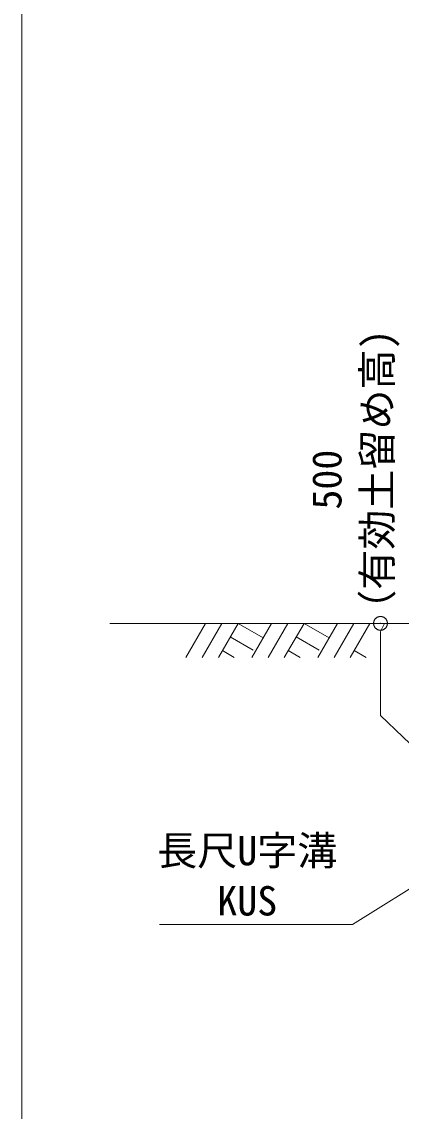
# Model space of a CAD drawing. Units: millimetres at full size, sheet at 1:40; details may follow other scales. Extents: x 206103 to 244503, y 883348 to 903496.
# Drawn here: x 211303 to 211855, y 897150 to 898736 of the extents above; entities that cross this region are included whole.
import ezdxf
from ezdxf.enums import TextEntityAlignment as Align

# ---------------------------------------------------------------- set-up
doc = ezdxf.new("R2010")
doc.units = ezdxf.units.MM
doc.header["$LTSCALE"] = 40
doc.header["$PDMODE"] = 32
doc.header["$PDSIZE"] = 20
doc.linetypes.add('USER1', pattern=[28.575, 19.05, -3.175, 3.175, -3.175])
for name, color, linetype, lineweight in [('0_2', 7, 'Continuous', 20), ('図枠', 5, 'Continuous', 13), ('寸法線', 7, 'Continuous', 13), ('引出線', 4, 'Continuous', 13), ('本体', 2, 'Continuous', 13), ('補助線', 8, 'USER1', 13), ('ﾊｯﾁﾝｸﾞ', 7, 'Continuous', 5)]:
    doc.layers.add(name, color=color, linetype=linetype, lineweight=lineweight)
doc.styles.add('ＭＳ ゴシック', font='')
doc.styles.get('ＭＳ ゴシック').set_extended_font_data('MS Gothic')

msp = doc.modelspace()

# ---------------------------------------------------------------- linework, layer by layer
at = {"layer": '0_2'}
msp.add_line((211831.21, 897860.37), (211431.21, 897860.37), dxfattribs=at)
at = {"layer": '図枠'}
msp.add_line((211303.21, 903148.33), (211303.21, 883448.33), dxfattribs=at)
at = {"layer": '引出線'}
msp.add_lwpolyline([(211904.51, 897496.57), (211784.3, 897422.29), (211503.46, 897422.29)], dxfattribs=at)
at = {"layer": '本体'}
for p, q in [((211825.21, 897848.37), (211831.21, 897860.37)), ((211831.21, 897860.37), (211885.21, 897860.37)), ((211825.21, 897848.37), (211825.21, 897726.37)), ((211825.21, 897726.37), (211894.71, 897659.37))]:
    msp.add_line(p, q, dxfattribs=at)
at = {"layer": '補助線'}
msp.add_point((211825.21, 897860.37), dxfattribs=at)
at = {"layer": 'ﾊｯﾁﾝｸﾞ', "lineweight": 9}
for p, q in [((211570.65, 897860.37), (211542, 897810.75)), ((211594.27, 897860.37), (211565.62, 897810.75)), ((211617.89, 897860.37), (211589.24, 897810.75)), ((211617.89, 897860.37), (211654.46, 897839.26)), ((211666.65, 897860.37), (211638, 897810.75)), ((211690.27, 897860.37), (211661.62, 897810.75)), ((211713.89, 897860.37), (211685.24, 897810.75)), ((211713.89, 897860.37), (211750.46, 897839.26)), ((211762.65, 897860.37), (211734, 897810.75)), ((211786.27, 897860.37), (211757.62, 897810.75)), ((211809.89, 897860.37), (211781.24, 897810.75)), ((211606.47, 897840.59), (211639.88, 897821.3)), ((211702.47, 897840.59), (211735.88, 897821.3)), ((211595.05, 897820.8), (211612.46, 897810.75)), ((211691.05, 897820.8), (211708.46, 897810.75)), ((211787.05, 897820.8), (211804.46, 897810.75))]:
    msp.add_line(p, q, dxfattribs=at)

# ---------------------------------------------------------------- texts
at = {"layer": '寸法線', "style": 'ＭＳ ゴシック'}
for s, p in [('（有効土留め高)', (211854.41, 897851.09)), ('500', (211781.28, 898025.91))]:
    msp.add_text(s, height=42.72, rotation=90, dxfattribs=at).set_placement(p, align=Align.BOTTOM_LEFT)
at = {"layer": '引出線', "style": 'ＭＳ ゴシック'}
for s, p in [('長尺U字溝', (211500.26, 897495.53)), ('KUS', (211587.67, 897422.4))]:
    msp.add_text(s, height=42.72, dxfattribs=at).set_placement(p, align=Align.BOTTOM_LEFT)

doc.saveas('drawing.dxf')
